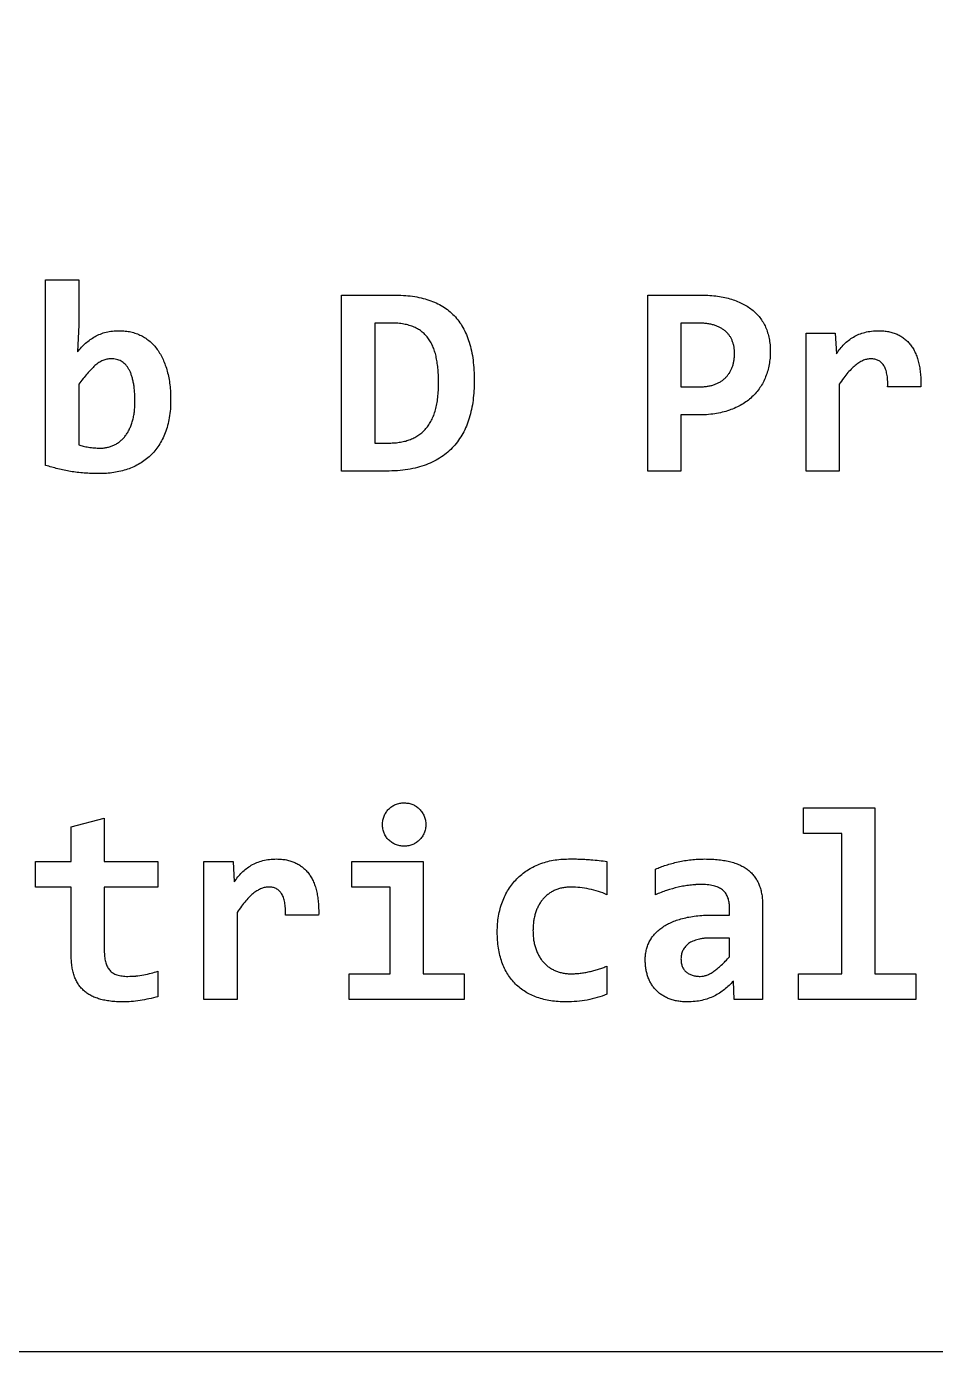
# Model space of a CAD drawing. Extents: x 0 to 260, y 0 to 99.
# Drawn here: x 113.81 to 130.2, y 0.12 to 24.01 of the extents above; entities that cross this region are included whole.
import ezdxf

# ---------------------------------------------------------------- set-up
doc = ezdxf.new("R2010")
doc.units = 0
doc.layers.get('0').update_dxf_attribs({"linetype": 'CONTINUOUS'})

msp = doc.modelspace()

# ---------------------------------------------------------------- linework, layer by layer
at = {"color": 7}
for points in [[(0.120758, 99.386226), (0.120758, 0.120751), (260.120757, 0.120751), (260.120757, 99.386226)], [(115.589526, 18.520643)], [(121.237086, 17.709113)], [(129.108439, 6.930914), (129.844671, 6.930914), (129.844671, 6.470751), (127.728004, 6.470751), (127.728004, 6.930914), (128.51025, 6.930914), (128.51025, 9.461706), (127.820033, 9.461706), (127.820033, 9.921843), (129.108439, 9.921843)], [(121.002699, 9.543013)], [(120.365685, 6.930914), (120.365685, 8.495395), (119.675468, 8.495395), (119.675468, 8.955532), (120.963874, 8.955532), (120.963874, 6.930914), (121.700106, 6.930914), (121.700106, 6.470751), (119.629453, 6.470751), (119.629453, 6.930914)], [(125.617091, 7.127235)]]:
    msp.add_lwpolyline(points, close=True, dxfattribs=at)
for points in [[(114.15373, 16.098673), (114.15373, 19.446976), (114.751918, 19.446976), (114.751918, 18.632376), (114.727474, 18.145622)], [(119.49141, 15.995751), (119.49141, 19.170751), (120.429674, 19.170751)], [(125.611338, 17.008073), (125.611338, 15.995751), (125.013149, 15.995751), (125.013149, 19.170751), (125.945662, 19.170751)], [(120.390851, 18.664629), (120.089598, 18.664629), (120.089598, 16.501951), (120.349868, 16.501951)], [(125.921927, 18.665026), (125.611338, 18.664603)], [(125.611338, 18.664603), (125.611338, 17.514247), (125.941348, 17.514247)], [(128.464236, 17.560391), (128.464236, 15.99583), (127.866048, 15.99583), (127.866048, 18.480611), (128.394495, 18.480611), (128.416065, 18.112497)], [(114.751917, 17.563248), (114.751917, 16.471154)], [(129.9367, 17.514274), (129.338511, 17.514247)], [(125.916901, 17.008179), (125.611338, 17.008073)], [(115.207748, 16.413739), (115.207748, 16.413581)], [(120.295945, 15.995671), (119.49141, 15.995751)], [(114.613874, 7.285403), (114.613874, 8.495422), (113.969671, 8.495422), (113.969671, 8.955558), (114.613874, 8.955558), (114.613874, 9.581086), (115.212062, 9.737826), (115.212062, 8.955558), (116.178367, 8.955558), (116.178367, 8.495422), (115.212062, 8.495422), (115.212062, 7.318449)], [(117.604816, 8.035391), (117.604816, 6.47083), (117.006627, 6.47083), (117.006627, 8.955611), (117.535075, 8.955611), (117.556644, 8.587497)], [(124.276916, 8.955558), (124.276917, 8.357362)], [(125.151192, 8.357336), (125.151192, 8.817499)], [(125.880952, 8.539131), (125.880954, 8.538496)], [(126.166386, 7.9893), (126.485611, 7.989274), (126.485611, 8.135218)], [(127.083803, 8.16247), (127.083802, 6.470671), (126.570453, 6.470671), (126.556073, 6.797802)], [(119.07728, 7.989274), (118.479091, 7.989247)], [(126.485613, 7.238677), (126.485613, 7.575148), (126.139066, 7.575148)], [(116.178367, 6.976925), (116.178367, 6.516762)], [(124.276917, 7.069026), (124.276917, 6.562905)], [(115.78293, 6.891544), (115.78293, 6.89202)]]:
    msp.add_lwpolyline(points, dxfattribs=at)
for points in [[(120.429674, 19.170751), (120.488441, 19.170751), (120.547209, 19.168105), (120.605823, 19.16493)], [(120.605823, 19.16493), (120.660881, 19.16149), (120.715804, 19.155405), (120.770469, 19.147732)], [(120.770469, 19.147732), (120.822112, 19.140323), (120.873524, 19.131328), (120.92433, 19.119686)], [(120.92433, 19.119686), (120.972165, 19.108573), (121.019463, 19.09508), (121.065968, 19.079416)], [(125.945662, 19.170751), (125.995772, 19.170751), (126.045882, 19.168105), (126.095927, 19.166517)], [(126.095927, 19.166517), (126.143017, 19.163871), (126.19005, 19.160167), (126.236847, 19.154346)], [(126.236847, 19.154346), (126.281193, 19.14879), (126.325327, 19.141646), (126.369139, 19.132651)], [(126.369139, 19.132651), (126.410463, 19.124448), (126.451501, 19.114659), (126.492084, 19.103176)], [(121.065968, 19.079416), (121.110412, 19.064335), (121.154132, 19.047164), (121.196822, 19.027664)], [(121.196822, 19.027664), (121.237802, 19.008878), (121.277832, 18.988029), (121.316172, 18.964376)], [(121.316172, 18.964376), (121.353771, 18.941092), (121.389744, 18.915348), (121.424019, 18.887461)], [(121.424019, 18.887461), (121.457854, 18.859918), (121.490034, 18.830391), (121.520361, 18.799011)], [(126.492084, 19.103176), (126.530691, 19.092328), (126.568886, 19.079893), (126.606401, 19.06579)], [(126.606401, 19.06579), (126.64206, 19.052297), (126.677105, 19.037215), (126.711371, 19.020494)], [(126.711371, 19.020494), (126.743877, 19.004619), (126.775681, 18.987288), (126.806276, 18.968)], [(126.806276, 18.968), (126.835938, 18.949215), (126.864463, 18.928816), (126.891835, 18.906882)], [(126.891835, 18.906882), (126.918476, 18.88545), (126.944024, 18.862828), (126.968046, 18.838593)], [(120.508047, 18.660396), (120.46907, 18.663306), (120.429962, 18.6641), (120.390851, 18.664629)], [(120.614455, 18.646637), (120.57925, 18.652987), (120.543703, 18.65775), (120.508047, 18.660396)], [(120.711517, 18.623619), (120.679627, 18.633144), (120.647189, 18.640552), (120.614455, 18.646637)], [(121.520361, 18.799011), (121.550997, 18.76734), (121.579741, 18.733791), (121.60592, 18.698363)], [(121.60592, 18.698363), (121.632834, 18.661957), (121.657035, 18.623539), (121.679255, 18.584037)], [(126.003883, 18.66238), (125.976601, 18.665026), (125.94926, 18.665026), (125.921927, 18.665026)], [(126.079375, 18.655236), (126.054298, 18.658676), (126.029116, 18.661057), (126.003883, 18.66238)], [(126.149835, 18.643066), (126.126575, 18.648357), (126.103023, 18.652061), (126.079375, 18.655236)], [(126.213824, 18.625868), (126.192694, 18.632482), (126.171391, 18.638303), (126.149835, 18.643066)], [(126.968046, 18.838593), (126.991607, 18.81478), (127.013699, 18.789565), (127.034192, 18.763107)], [(127.034192, 18.763107), (127.054792, 18.73649), (127.073778, 18.708603), (127.090991, 18.679684)], [(127.090991, 18.679684), (127.108379, 18.650474), (127.123962, 18.620206), (127.137724, 18.589117)], [(114.956827, 18.366364), (114.984962, 18.386737), (115.014205, 18.405549), (115.044542, 18.422429)], [(115.044542, 18.422429), (115.075374, 18.439627), (115.107337, 18.454762), (115.140166, 18.467726)], [(115.140166, 18.467726), (115.174101, 18.48122), (115.208962, 18.492068), (115.244418, 18.500799)], [(115.244418, 18.500799), (115.281777, 18.509795), (115.319797, 18.516409), (115.358016, 18.520114)], [(115.358016, 18.520114), (115.398845, 18.524347), (115.439903, 18.525405), (115.480961, 18.526464)], [(115.480961, 18.526464), (115.517197, 18.526569), (115.553433, 18.523818), (115.589526, 18.520643)], [(115.589525, 18.520722), (115.623824, 18.517547), (115.657993, 18.51252), (115.691619, 18.504847)], [(115.691619, 18.504847), (115.724053, 18.497703), (115.755981, 18.488178), (115.787243, 18.476801)], [(115.787243, 18.476801), (115.81766, 18.465689), (115.847445, 18.452989), (115.876396, 18.438701)], [(115.876396, 18.438701), (115.905156, 18.424414), (115.933093, 18.40838), (115.959798, 18.390547)], [(120.798513, 18.591974), (120.770233, 18.60441), (120.741111, 18.614729), (120.711517, 18.623619)], [(120.876163, 18.551731), (120.851205, 18.566813), (120.825235, 18.58028), (120.798513, 18.591974)], [(120.945904, 18.502836), (120.923806, 18.520563), (120.900465, 18.536994), (120.876163, 18.551731)], [(121.007017, 18.44603), (120.988004, 18.466403), (120.96755, 18.485347), (120.945904, 18.502836)], [(121.060221, 18.380599), (121.043978, 18.403618), (121.026233, 18.425499), (121.007017, 18.44603)], [(121.679255, 18.584037), (121.702348, 18.543), (121.723301, 18.500773), (121.741806, 18.457513)], [(121.741806, 18.457513), (121.76128, 18.411978), (121.778041, 18.365306), (121.792854, 18.318025)], [(126.27278, 18.604966), (126.253545, 18.612903), (126.233761, 18.619782), (126.213824, 18.625868)], [(126.325984, 18.579036), (126.308688, 18.588561), (126.29098, 18.597293), (126.27278, 18.604966)], [(126.374156, 18.549562), (126.358622, 18.560145), (126.342492, 18.569935), (126.325984, 18.579036)], [(126.417294, 18.515775), (126.403737, 18.527945), (126.389227, 18.539322), (126.374156, 18.549562)], [(126.454681, 18.477675), (126.442804, 18.490904), (126.430501, 18.503868), (126.417294, 18.515775)], [(126.487754, 18.436691), (126.477697, 18.450978), (126.466397, 18.464551), (126.454681, 18.477675)], [(126.515075, 18.39068), (126.506913, 18.406554), (126.497975, 18.422086), (126.487754, 18.436691)], [(127.137724, 18.589117), (127.151824, 18.557261), (127.164013, 18.524559), (127.174392, 18.491327)], [(127.174392, 18.491327), (127.185155, 18.456852), (127.193971, 18.421794), (127.200994, 18.386367)], [(128.633195, 18.353373), (128.661578, 18.375069), (128.691417, 18.394992), (128.722349, 18.413037)], [(128.722349, 18.413037), (128.754054, 18.431558), (128.786906, 18.448094), (128.820848, 18.461932)], [(128.820848, 18.461932), (128.856079, 18.476219), (128.892484, 18.487596), (128.929414, 18.497148)], [(128.929414, 18.497148), (128.968698, 18.507202), (129.008576, 18.514875), (129.048764, 18.519373)], [(129.048764, 18.519373), (129.091904, 18.524135), (129.135402, 18.525458), (129.178899, 18.526517)], [(129.178899, 18.526517), (129.209122, 18.52657), (129.239345, 18.523871), (129.26949, 18.522283)], [(129.26949, 18.522283), (129.297947, 18.519637), (129.326334, 18.516462), (129.354329, 18.510906)], [(129.354329, 18.510906), (129.3813, 18.505615), (129.407906, 18.498471), (129.434135, 18.490004)], [(129.434135, 18.490004), (129.459529, 18.481802), (129.484571, 18.472806), (129.508909, 18.461958)], [(129.508909, 18.461958), (129.532627, 18.451375), (129.555677, 18.439469), (129.577931, 18.426001)], [(129.577931, 18.426001), (129.600114, 18.412772), (129.621506, 18.398061), (129.641919, 18.382133)], [(114.727474, 18.145622), (114.750379, 18.173483), (114.773282, 18.201344), (114.797933, 18.22759)], [(114.797933, 18.22759), (114.822175, 18.253519), (114.848103, 18.277676), (114.874864, 18.300933)], [(114.874864, 18.300933), (114.901269, 18.323952), (114.928486, 18.345886), (114.956827, 18.366364)], [(115.959798, 18.390547), (115.986392, 18.37282), (116.011764, 18.353188), (116.036009, 18.332286)], [(116.036009, 18.332286), (116.0603, 18.311384), (116.083459, 18.289132), (116.105031, 18.265426)], [(116.105031, 18.265426), (116.127187, 18.241084), (116.14767, 18.215261), (116.166863, 18.188511)], [(116.166863, 18.188511), (116.18668, 18.160889), (116.205122, 18.132314), (116.222224, 18.102945)], [(121.105516, 18.307256), (121.091858, 18.332656), (121.076824, 18.35713), (121.060221, 18.380599)], [(121.143622, 18.226744), (121.132271, 18.254207), (121.11963, 18.281116), (121.105516, 18.307256)], [(121.175257, 18.137579), (121.166272, 18.167821), (121.155675, 18.197587), (121.143622, 18.226744)], [(121.792854, 18.318025), (121.808575, 18.267833), (121.8221, 18.216981), (121.833116, 18.165598)], [(121.833116, 18.165598), (121.844935, 18.110486), (121.853867, 18.054738), (121.861156, 17.998805)], [(126.537364, 18.341785), (126.53068, 18.358453), (126.523269, 18.374725), (126.515075, 18.39068)], [(126.555339, 18.289291), (126.550386, 18.307018), (126.544264, 18.324613), (126.537364, 18.341785)], [(126.567563, 18.23394), (126.564243, 18.252461), (126.560404, 18.271088), (126.555339, 18.289291)], [(126.575472, 18.175706), (126.573884, 18.195285), (126.571003, 18.214626), (126.567563, 18.23394)], [(126.577641, 18.114693), (126.577389, 18.135066), (126.577138, 18.155386), (126.575472, 18.175706)], [(127.200994, 18.386367), (127.208297, 18.34951), (127.213663, 18.312283), (127.216811, 18.274924)], [(127.216811, 18.274924), (127.220134, 18.235475), (127.220989, 18.195893), (127.221844, 18.156285)], [(128.416065, 18.112497), (128.437002, 18.14295), (128.45794, 18.173377), (128.480772, 18.202376)], [(128.480772, 18.202376), (128.503029, 18.230633), (128.527086, 18.257541), (128.55267, 18.282888)], [(128.55267, 18.282888), (128.578029, 18.308024), (128.604888, 18.331651), (128.633195, 18.353373)], [(129.641919, 18.382133), (129.662155, 18.366258), (129.681429, 18.349352), (129.699438, 18.331095)], [(129.699438, 18.331095), (129.717937, 18.31231), (129.735101, 18.292281), (129.751204, 18.271432)], [(129.751204, 18.271432), (129.767749, 18.250001), (129.783172, 18.227696), (129.797218, 18.204572)], [(129.797218, 18.204572), (129.811856, 18.180495), (129.824996, 18.155438), (129.836762, 18.129774)], [(115.114281, 17.951471), (115.089474, 17.935332), (115.066123, 17.917022), (115.043821, 17.897549)], [(115.185459, 17.989598), (115.160633, 17.979014), (115.136855, 17.96605), (115.114281, 17.951471)], [(115.258795, 18.012616), (115.233673, 18.007854), (115.209092, 17.999652), (115.185459, 17.989598)], [(115.333561, 18.020554), (115.308471, 18.017908), (115.283373, 18.017379), (115.258795, 18.012616)], [(115.383163, 18.017643), (115.366677, 18.020289), (115.350116, 18.020289), (115.333561, 18.020554)], [(115.430616, 18.009706), (115.415011, 18.01341), (115.399123, 18.016056), (115.383163, 18.017643)], [(115.474474, 17.995948), (115.460157, 18.001504), (115.445516, 18.006002), (115.430616, 18.009706)], [(115.515455, 17.977162), (115.502239, 17.984306), (115.488512, 17.990391), (115.474474, 17.995948)], [(115.553561, 17.952821), (115.541501, 17.961816), (115.528738, 17.970018), (115.515455, 17.977162)], [(115.588791, 17.921891), (115.577773, 17.933003), (115.566044, 17.943322), (115.553561, 17.952821)], [(115.621145, 17.884505), (115.611244, 17.897734), (115.600412, 17.91017), (115.588791, 17.921891)], [(116.222224, 18.102945), (116.240033, 18.072359), (116.256388, 18.040927), (116.271114, 18.008753)], [(116.271114, 18.008753), (116.286381, 17.975416), (116.299898, 17.941258), (116.312096, 17.906677)], [(121.198982, 18.041244), (121.192336, 18.073656), (121.184681, 18.105882), (121.175257, 18.137579)], [(121.216955, 17.937713), (121.211928, 17.972373), (121.20602, 18.006928), (121.198982, 18.041244)], [(121.229896, 17.826985), (121.226628, 17.864), (121.222287, 17.900936), (121.216955, 17.937713)], [(121.861156, 17.998805), (121.86897, 17.938851), (121.874899, 17.878658), (121.878413, 17.818333)], [(126.535223, 17.867466), (126.542295, 17.886251), (126.548693, 17.905037), (126.553916, 17.924272)], [(126.553916, 17.924272), (126.559311, 17.944116), (126.563452, 17.96433), (126.566857, 17.98465)], [(126.566857, 17.98465), (126.570373, 18.005552), (126.573104, 18.026745), (126.574765, 18.047938)], [(126.574765, 18.047938), (126.576511, 18.070163), (126.577067, 18.092468), (126.577641, 18.114693)], [(127.216811, 18.034048), (127.21361, 17.994783), (127.20812, 17.955652), (127.200994, 17.916864)], [(127.221844, 18.156285), (127.22097, 18.115486), (127.220124, 18.074688), (127.216811, 18.034048)], [(128.837385, 17.960202), (128.813396, 17.94618), (128.790273, 17.930569), (128.768363, 17.913477)], [(128.904969, 17.994016), (128.881589, 17.984491), (128.859131, 17.97285), (128.837385, 17.960202)], [(128.971833, 18.014125), (128.948967, 18.009891), (128.926575, 18.002747), (128.904969, 17.994016)], [(129.03726, 18.020475), (129.015311, 18.020422), (128.993362, 18.017829), (128.971833, 18.014125)], [(129.107719, 18.013331), (129.084623, 18.018093), (129.060941, 18.019416), (129.03726, 18.020475)], [(129.169551, 17.991635), (129.149929, 18.001425), (129.129074, 18.008833), (129.107719, 18.013331)], [(129.223474, 17.954964), (129.207408, 17.969516), (129.189091, 17.981845), (129.169551, 17.991635)], [(129.267332, 17.901756), (129.254935, 17.921335), (129.240463, 17.939459), (129.223474, 17.954964)], [(129.836762, 18.129774), (129.849242, 18.102601), (129.860174, 18.074688), (129.869835, 18.046377)], [(129.869835, 18.046377), (129.880076, 18.016373), (129.888886, 17.985867), (129.896437, 17.95507)], [(129.896437, 17.95507), (129.904475, 17.922288), (129.911084, 17.889162), (129.916568, 17.855851)], [(114.902183, 17.752319), (114.876777, 17.723215), (114.852086, 17.693476), (114.828128, 17.663181)], [(114.97408, 17.830689), (114.949408, 17.805289), (114.925495, 17.779042), (114.902183, 17.752319)], [(115.043821, 17.897549), (115.019535, 17.876382), (114.996494, 17.853813), (114.97408, 17.830689)], [(115.649904, 17.840664), (115.641101, 17.855745), (115.631647, 17.870535), (115.621145, 17.884505)], [(115.675788, 17.791054), (115.667951, 17.807988), (115.659296, 17.824524), (115.649904, 17.840664)], [(115.698796, 17.734248), (115.691978, 17.753563), (115.684374, 17.772507), (115.675788, 17.791054)], [(115.718208, 17.671701), (115.71247, 17.692867), (115.706083, 17.713664), (115.698796, 17.734248)], [(116.312096, 17.906677), (116.325032, 17.869979), (116.336483, 17.832779), (116.346607, 17.795235)], [(116.346607, 17.795235), (116.357172, 17.756023), (116.366292, 17.716442), (116.373928, 17.676596)], [(121.237085, 17.709086), (121.23563, 17.74843), (121.233359, 17.787773), (121.229896, 17.826985)], [(121.239962, 17.584653), (121.239301, 17.626192), (121.238639, 17.667653), (121.237086, 17.709113)], [(121.878413, 17.818333), (121.882191, 17.753483), (121.883178, 17.688502), (121.884165, 17.62352)], [(126.412277, 17.677654), (126.4257, 17.690883), (126.438468, 17.704774), (126.450383, 17.719352)], [(126.450383, 17.719352), (126.462212, 17.733904), (126.473203, 17.748986), (126.483456, 17.764649)], [(126.483456, 17.764649), (126.493939, 17.780788), (126.503649, 17.797166), (126.512215, 17.814258)], [(126.512215, 17.814258), (126.520875, 17.831456), (126.528365, 17.849368), (126.535223, 17.867466)], [(127.138442, 17.696863), (127.124607, 17.66207), (127.109067, 17.627939), (127.091709, 17.59476)], [(127.17511, 17.804707), (127.16476, 17.768168), (127.152478, 17.732158), (127.138442, 17.696863)], [(127.200994, 17.916864), (127.194057, 17.879108), (127.185569, 17.841616), (127.17511, 17.804707)], [(128.62313, 17.771846), (128.595919, 17.740598), (128.570214, 17.708028), (128.54548, 17.67477)], [(128.697903, 17.85093), (128.671937, 17.82553), (128.646956, 17.799203), (128.62313, 17.771846)], [(128.768363, 17.913477), (128.743598, 17.894162), (128.720381, 17.872916), (128.697903, 17.85093)], [(129.301843, 17.831297), (129.292859, 17.855904), (129.281439, 17.87961), (129.267332, 17.901756)], [(129.32485, 17.744302), (129.319246, 17.773803), (129.312147, 17.803119), (129.301843, 17.831297)], [(129.332759, 17.694693), (129.330642, 17.711362), (129.327979, 17.727845), (129.32485, 17.744302)], [(129.337792, 17.639342), (129.336776, 17.657863), (129.335101, 17.676331), (129.332759, 17.694693)], [(129.916568, 17.855851), (129.92238, 17.820555), (129.926928, 17.785075), (129.930229, 17.749435)], [(129.930229, 17.749435), (129.93373, 17.711679), (129.935828, 17.673765), (129.9367, 17.63585)], [(114.828128, 17.663181), (114.802149, 17.630293), (114.777032, 17.596771), (114.751917, 17.563248)], [(115.734745, 17.601957), (115.729998, 17.625504), (115.72449, 17.648629), (115.718208, 17.671701)], [(115.747686, 17.52573), (115.744093, 17.55113), (115.739862, 17.576689), (115.734745, 17.601957)], [(115.757033, 17.442333), (115.754732, 17.470221), (115.751588, 17.498028), (115.747686, 17.52573)], [(115.762066, 17.350311), (115.76106, 17.381029), (115.759552, 17.411721), (115.757033, 17.442333)], [(116.373928, 17.676596), (116.381913, 17.634897), (116.388276, 17.592908), (116.39334, 17.55076)], [(116.39334, 17.55076), (116.398677, 17.506336), (116.402569, 17.461727), (116.404845, 17.417039)], [(121.225582, 17.322848), (121.230432, 17.364943), (121.23416, 17.407117), (121.236367, 17.449398)], [(121.236367, 17.449398), (121.238721, 17.494403), (121.239338, 17.539488), (121.239962, 17.584653)], [(121.878413, 17.443048), (121.87487, 17.385607), (121.868872, 17.328298), (121.861156, 17.271227)], [(121.884165, 17.62352), (121.883133, 17.563327), (121.882127, 17.503108), (121.878413, 17.443048)], [(125.941348, 17.514247), (125.966295, 17.514247), (125.991241, 17.514247), (126.016121, 17.517158)], [(126.016121, 17.517158), (126.039696, 17.519803), (126.063212, 17.521391), (126.086581, 17.525095)], [(126.086581, 17.525095), (126.108795, 17.528535), (126.130878, 17.532768), (126.152727, 17.53806)], [(126.152727, 17.53806), (126.173377, 17.543087), (126.193818, 17.548908), (126.21384, 17.556051)], [(126.21384, 17.556051), (126.233186, 17.562931), (126.252141, 17.570868), (126.270639, 17.579864)], [(126.270639, 17.579864), (126.288329, 17.588331), (126.305604, 17.597856), (126.322405, 17.60791)], [(126.322405, 17.60791), (126.338796, 17.617699), (126.354735, 17.628547), (126.369858, 17.640268)], [(126.369858, 17.640268), (126.384746, 17.65191), (126.39884, 17.664345), (126.412277, 17.677654)], [(127.035629, 17.500568), (127.015047, 17.470088), (126.992666, 17.440825), (126.968764, 17.412859)], [(127.091709, 17.59476), (127.074762, 17.562375), (127.056084, 17.530863), (127.035629, 17.500568)], [(128.54548, 17.67477), (128.517574, 17.637252), (128.490905, 17.598861), (128.464236, 17.560391)], [(129.339231, 17.579652), (129.339217, 17.599496), (129.338884, 17.619472), (129.337792, 17.639342)], [(129.338511, 17.514247), (129.338879, 17.535943), (129.339247, 17.557851), (129.339231, 17.579652)], [(129.9367, 17.63585), (129.937631, 17.595368), (129.937166, 17.554861), (129.9367, 17.514274)], [(115.761359, 17.156213), (115.763053, 17.187804), (115.763635, 17.219475), (115.764235, 17.251093)], [(115.764235, 17.251093), (115.763706, 17.284166), (115.763177, 17.317238), (115.762066, 17.350311)], [(116.40844, 17.276916), (116.407541, 17.222015), (116.406668, 17.167087), (116.402688, 17.112319)], [(116.404845, 17.417039), (116.407226, 17.370367), (116.407829, 17.323588), (116.40844, 17.276916)], [(121.183162, 17.098534), (121.19298, 17.134147), (121.201463, 17.170104), (121.208326, 17.206378)], [(121.208326, 17.206378), (121.215623, 17.244954), (121.221084, 17.283848), (121.225582, 17.322848)], [(121.861156, 17.271227), (121.853727, 17.216247), (121.844707, 17.161505), (121.833116, 17.107292)], [(126.804837, 17.259718), (126.773696, 17.236699), (126.74119, 17.2154), (126.707775, 17.195742)], [(126.891834, 17.332346), (126.864249, 17.306417), (126.835192, 17.282234), (126.804837, 17.259718)], [(126.968764, 17.412859), (126.944629, 17.384628), (126.918943, 17.35772), (126.891834, 17.332346)], [(115.720378, 16.900255), (115.727935, 16.926819), (115.734393, 16.953701), (115.739791, 16.980794)], [(115.739791, 16.980794), (115.745437, 17.009105), (115.749927, 17.03768), (115.753451, 17.066334)], [(115.753451, 17.066334), (115.757121, 17.096206), (115.759743, 17.126183), (115.761359, 17.156213)], [(116.402688, 17.112319), (116.398947, 17.060831), (116.392467, 17.009475), (116.383995, 16.958463)], [(121.111983, 16.91232), (121.126628, 16.941133), (121.139967, 16.970608), (121.151526, 17.000744)], [(121.151526, 17.000744), (121.16379, 17.032732), (121.17405, 17.065487), (121.183162, 17.098534)], [(121.833116, 17.107292), (121.821985, 17.055222), (121.808483, 17.003654), (121.792854, 16.952722)], [(126.073638, 17.013206), (126.021509, 17.009766), (125.969205, 17.008972), (125.916901, 17.008179)], [(126.220309, 17.02961), (126.171614, 17.022202), (126.122703, 17.016381), (126.073638, 17.013206)], [(126.356915, 17.055539), (126.311859, 17.044691), (126.26618, 17.036489), (126.220309, 17.02961)], [(126.483455, 17.092925), (126.44187, 17.078373), (126.399674, 17.065805), (126.356915, 17.055539)], [(126.600648, 17.13965), (126.562422, 17.122188), (126.523218, 17.106709), (126.483455, 17.092925)], [(126.707775, 17.195742), (126.673021, 17.175369), (126.637284, 17.156478), (126.600648, 17.13965)], [(115.633382, 16.693192), (115.645717, 16.713565), (115.656975, 16.734838), (115.667174, 16.756454)], [(115.667174, 16.756454), (115.677805, 16.778944), (115.687288, 16.802095), (115.695933, 16.825484)], [(115.695933, 16.825484), (115.70503, 16.85009), (115.7132, 16.87504), (115.720378, 16.900255)], [(116.353798, 16.816832), (116.341847, 16.772726), (116.327236, 16.729308), (116.31066, 16.686683)], [(116.383995, 16.958463), (116.376079, 16.910812), (116.366422, 16.863425), (116.353798, 16.816832)], [(120.953089, 16.701659), (120.974216, 16.720709), (120.994103, 16.741241), (121.012764, 16.762778)], [(121.012764, 16.762778), (121.031928, 16.785003), (121.049798, 16.808154), (121.065968, 16.832522)], [(121.065968, 16.832522), (121.082949, 16.858186), (121.098057, 16.884909), (121.111983, 16.91232)], [(121.741087, 16.807492), (121.722228, 16.761772), (121.70101, 16.717031), (121.677098, 16.673745)], [(121.792854, 16.952722), (121.777767, 16.903562), (121.760702, 16.855011), (121.741087, 16.807492)], [(115.39612, 16.468878), (115.415406, 16.478668), (115.434184, 16.489251), (115.4522, 16.501237)], [(115.4522, 16.501237), (115.470205, 16.513143), (115.487449, 16.526108), (115.503967, 16.540051)], [(115.503967, 16.540051), (115.520585, 16.554074), (115.53647, 16.568891), (115.551419, 16.584634)], [(115.551419, 16.584634), (115.566765, 16.600773), (115.581126, 16.617892), (115.594558, 16.635672)], [(115.594558, 16.635672), (115.608504, 16.654193), (115.621448, 16.673375), (115.633382, 16.693192)], [(116.257455, 16.567356), (116.238398, 16.530024), (116.217275, 16.493749), (116.194185, 16.458771)], [(116.31066, 16.686683), (116.294859, 16.64607), (116.277274, 16.606144), (116.257455, 16.567356)], [(120.349868, 16.501951), (120.385137, 16.501951), (120.420406, 16.504597), (120.455557, 16.506185)], [(120.455557, 16.506185), (120.488778, 16.508831), (120.521894, 16.512799), (120.554776, 16.518356)], [(120.554776, 16.518356), (120.585993, 16.523647), (120.617, 16.530262), (120.647524, 16.538464)], [(120.647524, 16.538464), (120.676773, 16.546401), (120.70558, 16.556191), (120.733801, 16.567224)], [(120.733801, 16.567224), (120.761055, 16.578072), (120.787764, 16.589978), (120.813608, 16.603869)], [(120.813608, 16.603869), (120.83868, 16.617363), (120.862937, 16.632153), (120.886224, 16.648451)], [(120.886224, 16.648451), (120.909576, 16.664855), (120.931954, 16.682556), (120.953089, 16.701659)], [(121.599449, 16.55082), (121.571626, 16.511767), (121.541747, 16.47417), (121.509577, 16.438637)], [(121.677098, 16.673745), (121.653646, 16.631306), (121.627599, 16.590322), (121.599449, 16.55082)], [(114.751917, 16.471154), (114.778131, 16.462423), (114.804345, 16.453691), (114.831004, 16.446812)], [(114.831004, 16.446812), (114.862428, 16.43861), (114.894472, 16.432525), (114.926628, 16.427498)], [(114.926628, 16.427498), (114.961483, 16.421941), (114.996469, 16.417179), (115.031599, 16.414533)], [(115.031599, 16.414533), (115.066971, 16.411887), (115.102489, 16.411093), (115.138007, 16.410035)], [(115.138007, 16.410035), (115.161314, 16.409903), (115.18462, 16.409903), (115.207748, 16.413739)], [(115.207748, 16.413581), (115.229984, 16.416226), (115.252054, 16.419931), (115.273894, 16.424958)], [(115.273894, 16.424958), (115.295066, 16.42972), (115.31602, 16.435541), (115.336445, 16.442949)], [(115.336445, 16.442949), (115.35686, 16.450358), (115.376745, 16.459089), (115.39612, 16.468878)], [(116.039606, 16.273272), (116.010933, 16.245914), (115.980694, 16.22017), (115.949015, 16.196358)], [(116.121569, 16.361008), (116.095933, 16.330237), (116.068568, 16.300947), (116.039606, 16.273272)], [(116.194185, 16.458771), (116.171804, 16.424878), (116.147577, 16.392202), (116.121569, 16.361008)], [(121.290289, 16.250994), (121.248395, 16.22316), (121.204897, 16.19776), (121.160154, 16.174794)], [(121.406763, 16.338703), (121.3698, 16.307112), (121.330794, 16.277902), (121.290289, 16.250994)], [(121.509577, 16.438637), (121.477484, 16.403209), (121.443111, 16.369792), (121.406763, 16.338703)], [(114.373737, 16.037528), (114.299882, 16.056049), (114.226806, 16.077295), (114.15373, 16.098673)], [(114.603809, 15.990088), (114.526525, 16.002788), (114.449719, 16.018584), (114.373737, 16.037528)], [(115.628351, 16.028823), (115.588637, 16.015594), (115.548308, 16.003953), (115.507563, 15.994322)], [(115.743387, 16.07412), (115.705927, 16.056922), (115.667437, 16.041973), (115.628351, 16.028823)], [(115.849796, 16.130212), (115.815302, 16.109574), (115.779832, 16.090868), (115.743387, 16.07412)], [(115.949015, 16.196358), (115.917229, 16.172545), (115.883992, 16.150532), (115.849796, 16.130212)], [(120.686349, 16.024511), (120.624148, 16.014457), (120.561503, 16.007313), (120.498696, 16.002815)], [(120.858903, 16.060468), (120.802047, 16.045651), (120.744391, 16.033851), (120.686349, 16.024511)], [(121.016359, 16.110791), (120.964843, 16.091212), (120.912225, 16.074438), (120.858903, 16.060468)], [(121.160154, 16.174794), (121.113459, 16.150717), (121.065409, 16.129497), (121.016359, 16.110791)], [(114.723878, 15.972891), (114.683751, 15.977918), (114.643717, 15.983474), (114.603809, 15.990088)], [(114.84898, 15.959926), (114.807188, 15.963366), (114.765483, 15.967599), (114.723878, 15.972891)], [(114.979115, 15.952782), (114.935693, 15.955428), (114.892289, 15.956486), (114.84898, 15.959926)], [(115.113564, 15.949872), (115.068741, 15.949819), (115.023918, 15.952518), (114.979115, 15.952782)], [(115.25017, 15.954899), (115.204726, 15.951724), (115.159145, 15.95093), (115.113564, 15.949872)], [(115.381742, 15.96998), (115.338095, 15.963101), (115.294196, 15.958074), (115.25017, 15.954899)], [(115.507563, 15.994322), (115.46599, 15.984532), (115.423984, 15.97633), (115.381742, 15.96998)], [(120.498696, 16.002815), (120.431237, 15.998052), (120.363591, 15.996994), (120.295945, 15.995671)], [(120.25712, 9.773756), (120.266857, 9.797039), (120.27857, 9.819502), (120.29235, 9.840616)], [(120.29235, 9.840616), (120.305965, 9.861518), (120.321601, 9.881097), (120.339083, 9.898851)], [(120.339083, 9.898851), (120.356778, 9.916843), (120.376365, 9.933009), (120.39732, 9.947032)], [(120.39732, 9.947032), (120.418371, 9.961055), (120.4408, 9.973225), (120.464185, 9.982988)], [(120.464185, 9.982988), (120.488495, 9.993307), (120.513837, 10.001245), (120.539677, 10.006007)], [(120.539677, 10.006007), (120.56617, 10.01077), (120.593187, 10.012357), (120.620203, 10.013945)], [(120.620203, 10.013945), (120.647253, 10.011299), (120.674302, 10.011034), (120.700729, 10.006007)], [(120.700729, 10.006007), (120.725833, 10.001245), (120.750374, 9.993043), (120.774065, 9.982988)], [(120.774065, 9.982988), (120.797464, 9.972934), (120.820035, 9.961293), (120.840929, 9.947032)], [(120.840929, 9.947032), (120.861427, 9.933009), (120.880314, 9.916657), (120.897729, 9.898851)], [(120.897729, 9.898851), (120.915294, 9.880859), (120.931363, 9.861518), (120.945181, 9.840616)], [(120.945181, 9.840616), (120.959082, 9.819714), (120.970708, 9.797119), (120.980411, 9.773756)], [(120.227643, 9.62133), (120.22886, 9.647894), (120.230103, 9.674431), (120.234831, 9.700413)], [(120.234831, 9.542933), (120.230135, 9.568598), (120.228889, 9.595003), (120.227643, 9.62133)], [(120.234831, 9.700413), (120.239403, 9.725549), (120.247246, 9.750102), (120.25712, 9.773756)], [(120.980411, 9.773756), (120.990253, 9.749943), (120.998117, 9.725522), (121.002699, 9.700413)], [(121.002699, 9.700413), (121.007446, 9.674484), (121.008668, 9.647894), (121.009888, 9.621356)], [(121.009888, 9.621356), (121.008645, 9.595162), (121.007401, 9.568783), (121.002699, 9.543013)], [(120.25712, 9.469617), (120.247256, 9.493165), (120.239406, 9.517851), (120.234831, 9.542933)], [(120.29235, 9.402731), (120.278533, 9.423897), (120.266847, 9.446281), (120.25712, 9.469617)], [(120.339083, 9.345237), (120.321491, 9.362699), (120.305897, 9.38204), (120.29235, 9.402731)], [(120.39732, 9.298485), (120.376566, 9.312243), (120.356809, 9.327721), (120.339083, 9.345237)], [(120.897729, 9.345237), (120.880285, 9.328039), (120.861226, 9.312296), (120.840929, 9.298485)], [(120.945181, 9.402731), (120.931433, 9.382093), (120.915411, 9.362752), (120.897729, 9.345237)], [(120.980411, 9.469617), (120.970717, 9.446334), (120.959117, 9.423739), (120.945181, 9.402731)], [(121.002699, 9.542933), (120.998114, 9.517798), (120.990243, 9.493298), (120.980411, 9.469617)], [(120.464185, 9.261814), (120.440753, 9.271868), (120.418516, 9.284303), (120.39732, 9.298485)], [(120.539677, 9.239589), (120.51383, 9.244087), (120.488371, 9.251495), (120.464185, 9.261814)], [(120.620203, 9.231651), (120.593225, 9.234297), (120.566246, 9.234826), (120.539677, 9.239589)], [(120.700729, 9.239589), (120.674223, 9.234826), (120.647213, 9.233239), (120.620203, 9.231651)], [(120.774065, 9.261814), (120.750496, 9.251759), (120.725838, 9.244087), (120.700729, 9.239589)], [(120.840929, 9.298485), (120.819887, 9.284197), (120.797514, 9.271815), (120.774065, 9.261814)], [(117.773775, 8.828373), (117.802158, 8.850069), (117.831997, 8.869992), (117.862928, 8.888037)], [(117.862928, 8.888037), (117.894633, 8.906558), (117.927485, 8.923094), (117.961428, 8.936932)], [(117.961428, 8.936932), (117.996658, 8.951219), (118.033063, 8.962596), (118.069993, 8.972148)], [(118.069993, 8.972148), (118.109277, 8.982202), (118.149155, 8.989875), (118.189343, 8.994373)], [(118.189343, 8.994373), (118.232484, 8.999135), (118.275981, 9.000458), (118.319478, 9.001517)], [(118.319478, 9.001517), (118.349701, 9.00157), (118.379924, 8.998871), (118.410069, 8.997283)], [(118.410069, 8.997283), (118.438526, 8.994637), (118.466914, 8.991462), (118.494908, 8.985906)], [(118.494908, 8.985906), (118.521879, 8.980615), (118.548485, 8.973471), (118.574715, 8.965004)], [(118.574715, 8.965004), (118.600109, 8.956802), (118.62515, 8.947806), (118.649488, 8.936958)], [(118.649488, 8.936958), (118.673206, 8.926375), (118.696256, 8.914469), (118.71851, 8.901001)], [(118.71851, 8.901001), (118.740693, 8.887772), (118.762086, 8.873061), (118.782499, 8.857133)], [(118.782499, 8.857133), (118.802734, 8.841258), (118.822009, 8.824352), (118.840017, 8.806095)], [(122.837526, 8.795962), (122.871466, 8.818187), (122.906457, 8.838613), (122.942497, 8.857054)], [(122.942497, 8.857054), (122.979645, 8.876104), (123.017907, 8.892932), (123.056814, 8.908119)], [(123.056814, 8.908119), (123.096664, 8.923729), (123.13719, 8.937435), (123.178321, 8.949103)], [(123.178321, 8.949103), (123.22067, 8.961009), (123.263661, 8.970798), (123.307018, 8.978577)], [(123.307018, 8.978577), (123.351765, 8.986515), (123.396903, 8.992336), (123.442185, 8.995775)], [(123.442185, 8.995775), (123.489532, 8.999479), (123.537037, 9.000538), (123.584542, 9.001596)], [(123.584542, 9.001596), (123.622648, 9.001464), (123.660754, 9.001596), (123.698859, 9.001596)], [(123.698859, 9.001596), (123.733855, 9.001596), (123.76885, 9.001596), (123.80383, 8.99895)], [(123.80383, 8.99895), (123.835481, 8.99895), (123.86712, 8.996304), (123.898735, 8.994717)], [(123.898735, 8.994717), (123.92727, 8.992071), (123.955786, 8.991013), (123.984293, 8.988896)], [(123.984293, 8.988896), (124.035902, 8.984927), (124.08748, 8.980429), (124.138873, 8.974608)], [(124.138873, 8.974608), (124.184987, 8.969317), (124.230952, 8.962438), (124.276916, 8.955558)], [(125.151192, 8.817499), (125.181722, 8.830463), (125.212252, 8.843693), (125.243221, 8.855599)], [(125.243221, 8.855599), (125.275673, 8.868034), (125.308607, 8.879411), (125.341721, 8.890101)], [(125.341721, 8.890101), (125.376724, 8.901478), (125.411926, 8.912061), (125.447411, 8.921745)], [(125.447411, 8.921745), (125.484542, 8.931799), (125.521981, 8.940795), (125.559571, 8.949076)], [(125.559571, 8.949076), (125.598461, 8.957543), (125.637511, 8.96548), (125.676764, 8.972095)], [(125.676764, 8.972095), (125.716366, 8.978709), (125.756173, 8.984266), (125.796114, 8.988499)], [(125.796114, 8.988499), (125.836511, 8.992732), (125.877045, 8.995907), (125.917621, 8.997759)], [(125.917621, 8.997759), (125.958814, 9.000405), (126.00005, 9.000405), (126.041285, 9.001464)], [(126.041285, 9.001464), (126.085397, 9.001517), (126.129508, 8.998818), (126.173577, 8.997759)], [(126.173577, 8.997759), (126.214397, 8.995114), (126.25518, 8.992997), (126.295803, 8.988499)], [(126.295803, 8.988499), (126.333609, 8.984266), (126.371276, 8.978974), (126.408682, 8.972095)], [(126.408682, 8.972095), (126.443227, 8.965745), (126.477548, 8.958072), (126.511496, 8.949076)], [(126.511496, 8.949076), (126.543296, 8.940609), (126.574769, 8.93082), (126.605682, 8.919602)], [(126.605682, 8.919602), (126.634543, 8.909018), (126.662917, 8.897112), (126.690521, 8.883645)], [(126.690521, 8.883645), (126.716945, 8.87068), (126.742664, 8.85634), (126.767452, 8.840491)], [(126.767452, 8.840491), (126.790894, 8.82541), (126.813503, 8.809244), (126.835035, 8.791623)], [(117.556644, 8.587497), (117.577583, 8.61795), (117.59852, 8.648377), (117.621352, 8.677376)], [(117.621352, 8.677376), (117.643609, 8.705633), (117.667665, 8.732541), (117.693249, 8.757888)], [(117.693249, 8.757888), (117.718607, 8.783024), (117.745467, 8.806651), (117.773775, 8.828373)], [(118.840017, 8.806095), (118.858517, 8.78731), (118.875681, 8.767281), (118.891783, 8.746432)], [(118.891783, 8.746432), (118.908328, 8.725001), (118.923752, 8.702696), (118.937798, 8.679572)], [(118.937798, 8.679572), (118.952435, 8.655495), (118.965576, 8.630438), (118.977341, 8.604774)], [(118.977341, 8.604774), (118.989822, 8.577601), (119.000754, 8.549688), (119.010414, 8.521377)], [(122.572224, 8.552942), (122.597063, 8.584427), (122.623374, 8.614749), (122.651312, 8.643535)], [(122.651312, 8.643535), (122.67921, 8.672269), (122.708731, 8.699442), (122.739746, 8.724762)], [(122.739746, 8.724762), (122.770981, 8.750162), (122.803732, 8.773922), (122.837526, 8.795962)], [(126.835035, 8.791623), (126.856049, 8.774425), (126.876035, 8.755957), (126.89471, 8.736245)], [(126.89471, 8.736245), (126.913107, 8.716931), (126.93023, 8.696187), (126.945758, 8.674412)], [(126.945758, 8.674412), (126.961448, 8.652452), (126.975506, 8.629274), (126.988177, 8.605409)], [(126.988177, 8.605409), (127.00116, 8.581067), (127.012686, 8.55572), (127.022688, 8.529897)], [(117.908943, 8.388477), (117.884178, 8.369162), (117.860961, 8.347916), (117.838483, 8.32593)], [(117.977964, 8.435202), (117.953975, 8.42118), (117.930853, 8.405569), (117.908943, 8.388477)], [(118.045548, 8.469016), (118.02217, 8.459491), (117.999711, 8.44785), (117.977964, 8.435202)], [(118.112413, 8.489125), (118.089548, 8.484891), (118.067154, 8.477747), (118.045548, 8.469016)], [(118.177842, 8.495475), (118.15589, 8.495422), (118.133942, 8.492829), (118.112413, 8.489125)], [(118.248304, 8.488331), (118.225209, 8.493093), (118.201526, 8.494416), (118.177842, 8.495475)], [(118.310136, 8.466635), (118.290515, 8.476425), (118.269659, 8.483833), (118.248304, 8.488331)], [(118.364059, 8.429964), (118.347994, 8.444516), (118.329675, 8.456845), (118.310136, 8.466635)], [(118.407917, 8.376756), (118.395518, 8.396335), (118.381048, 8.414459), (118.364059, 8.429964)], [(118.442428, 8.306297), (118.433445, 8.330904), (118.422023, 8.35461), (118.407917, 8.376756)], [(119.010414, 8.521377), (119.020656, 8.491373), (119.029467, 8.460867), (119.037017, 8.43007)], [(119.037017, 8.43007), (119.045055, 8.397288), (119.051664, 8.364162), (119.057149, 8.330851)], [(122.44137, 8.345879), (122.459669, 8.382815), (122.479723, 8.418904), (122.501764, 8.453723)], [(122.501764, 8.453723), (122.523465, 8.488013), (122.547089, 8.52106), (122.572224, 8.552942)], [(123.22146, 8.369533), (123.203521, 8.356304), (123.186112, 8.342201), (123.169693, 8.327094)], [(123.27754, 8.406918), (123.258122, 8.395541), (123.239524, 8.382841), (123.22146, 8.369533)], [(123.339372, 8.437822), (123.318232, 8.428561), (123.297456, 8.418507), (123.27754, 8.406918)], [(123.405518, 8.462957), (123.383033, 8.455813), (123.361013, 8.447347), (123.339372, 8.437822)], [(123.476696, 8.480949), (123.452662, 8.476186), (123.428841, 8.470366), (123.405518, 8.462957)], [(123.550751, 8.491797), (123.525914, 8.489151), (123.501196, 8.485976), (123.476696, 8.480949)], [(123.629838, 8.495501), (123.603433, 8.495448), (123.577026, 8.495448), (123.550751, 8.491797)], [(123.788732, 8.48677), (123.736006, 8.492061), (123.682922, 8.493649), (123.629838, 8.495501)], [(123.956973, 8.459438), (123.901274, 8.47108), (123.845208, 8.481134), (123.788732, 8.48677)], [(124.123056, 8.416311), (124.06875, 8.434038), (124.013047, 8.447664), (123.956973, 8.459438)], [(124.276917, 8.357362), (124.22606, 8.378264), (124.175202, 8.399246), (124.123056, 8.416311)], [(125.352506, 8.434938), (125.284382, 8.411919), (125.217787, 8.384641), (125.151192, 8.357336)], [(125.56029, 8.492458), (125.490173, 8.476583), (125.420576, 8.457904), (125.352506, 8.434938)], [(125.666699, 8.514154), (125.631042, 8.508069), (125.5956, 8.50066), (125.56029, 8.492458)], [(125.773107, 8.529235), (125.737503, 8.525267), (125.701995, 8.52024), (125.666699, 8.514154)], [(125.880954, 8.538496), (125.844928, 8.53585), (125.808969, 8.533204), (125.773107, 8.529235)], [(125.988798, 8.542835), (125.952828, 8.542835), (125.916856, 8.542835), (125.880952, 8.539131)], [(126.054943, 8.540189), (126.032935, 8.540189), (126.010866, 8.542835), (125.988798, 8.542835)], [(126.115337, 8.534368), (126.09525, 8.537014), (126.075123, 8.538866), (126.054943, 8.540189)], [(126.170698, 8.525637), (126.152405, 8.529341), (126.133888, 8.531987), (126.115337, 8.534368)], [(126.220307, 8.512672), (126.203988, 8.517699), (126.187437, 8.522197), (126.170698, 8.525637)], [(126.264884, 8.496797), (126.250221, 8.502618), (126.235363, 8.50791), (126.220307, 8.512672)], [(126.305866, 8.478012), (126.292634, 8.485156), (126.278847, 8.491241), (126.264884, 8.496797)], [(126.341814, 8.455787), (126.330231, 8.463724), (126.318293, 8.471397), (126.305866, 8.478012)], [(126.373449, 8.431445), (126.363395, 8.440177), (126.352764, 8.448379), (126.341814, 8.455787)], [(126.424497, 8.373184), (126.410225, 8.39488), (126.392924, 8.414433), (126.373449, 8.431445)], [(126.459008, 8.303466), (126.450112, 8.327808), (126.438836, 8.351515), (126.424497, 8.373184)], [(127.022688, 8.529897), (127.033071, 8.503121), (127.04181, 8.475684), (127.04929, 8.447955)], [(127.04929, 8.447955), (127.057148, 8.418798), (127.063617, 8.389271), (127.068703, 8.359505)], [(117.68606, 8.14977), (117.658154, 8.112252), (117.631485, 8.073861), (117.604816, 8.035391)], [(117.76371, 8.246846), (117.736499, 8.215598), (117.710793, 8.183028), (117.68606, 8.14977)], [(117.838483, 8.32593), (117.812517, 8.30053), (117.787536, 8.274203), (117.76371, 8.246846)], [(118.465436, 8.219302), (118.459832, 8.248803), (118.452733, 8.278119), (118.442428, 8.306297)], [(118.473344, 8.169693), (118.471228, 8.186362), (118.468563, 8.202845), (118.465436, 8.219302)], [(118.478377, 8.114342), (118.477371, 8.132863), (118.475686, 8.151331), (118.473344, 8.169693)], [(119.057149, 8.330851), (119.062959, 8.295555), (119.067507, 8.260075), (119.070809, 8.224435)], [(119.070809, 8.224435), (119.07431, 8.186679), (119.076408, 8.148765), (119.077281, 8.11085)], [(122.35006, 8.103574), (122.361398, 8.145907), (122.37482, 8.187685), (122.390323, 8.228669)], [(122.390323, 8.228669), (122.405402, 8.268541), (122.422447, 8.307673), (122.44137, 8.345879)], [(123.04531, 8.165327), (123.033806, 8.144425), (123.023625, 8.122703), (123.014394, 8.100637)], [(123.081978, 8.224277), (123.068826, 8.205227), (123.056449, 8.185621), (123.04531, 8.165327)], [(123.12296, 8.278199), (123.108376, 8.261001), (123.094808, 8.242877), (123.081978, 8.224277)], [(123.169693, 8.327094), (123.153101, 8.311748), (123.137524, 8.29545), (123.12296, 8.278199)], [(126.47914, 8.223642), (126.475158, 8.250788), (126.468416, 8.27759), (126.459008, 8.303466)], [(126.485611, 8.135218), (126.484527, 8.164825), (126.483442, 8.194432), (126.47914, 8.223642)], [(127.068703, 8.359505), (127.074111, 8.327861), (127.077953, 8.295899), (127.080207, 8.263885)], [(127.080207, 8.263885), (127.082588, 8.23015), (127.083191, 8.196337), (127.083803, 8.16247)], [(118.479805, 8.054652), (118.479791, 8.074496), (118.479462, 8.094472), (118.478377, 8.114342)], [(118.479091, 7.989247), (118.479462, 8.010943), (118.479832, 8.032851), (118.479805, 8.054652)], [(119.077281, 8.11085), (119.078207, 8.070368), (119.077757, 8.029861), (119.07728, 7.989274)], [(122.304045, 7.832535), (122.307546, 7.878995), (122.313435, 7.925324), (122.321301, 7.971282)], [(122.321301, 7.971282), (122.328916, 8.015785), (122.33838, 8.05997), (122.35006, 8.103574)], [(122.968378, 7.956121), (122.962518, 7.930192), (122.957811, 7.904051), (122.953998, 7.877752)], [(122.98851, 8.030152), (122.980737, 8.00581), (122.974024, 7.981072), (122.968378, 7.956121)], [(123.014394, 8.100637), (123.004735, 8.077618), (122.996114, 8.054017), (122.98851, 8.030152)], [(125.43303, 7.856956), (125.465001, 7.871243), (125.497692, 7.884208), (125.53081, 7.89577)], [(125.53081, 7.89577), (125.56632, 7.908205), (125.602319, 7.919053), (125.638657, 7.928843)], [(125.638657, 7.928843), (125.677369, 7.939162), (125.716463, 7.948157), (125.75585, 7.955433)], [(125.75585, 7.955433), (125.798006, 7.963371), (125.840496, 7.969192), (125.883109, 7.974219)], [(125.883109, 7.974219), (125.928526, 7.979511), (125.974084, 7.983479), (126.019714, 7.985596)], [(126.019714, 7.985596), (126.068549, 7.988242), (126.117467, 7.988506), (126.166386, 7.9893)], [(122.298293, 7.685823), (122.299325, 7.734797), (122.300383, 7.783745), (122.304045, 7.832535)], [(122.303325, 7.53554), (122.299735, 7.585493), (122.299013, 7.635658), (122.298293, 7.685823)], [(122.94537, 7.796498), (122.943518, 7.768029), (122.943015, 7.739481), (122.942497, 7.711011)], [(122.942497, 7.711011), (122.942973, 7.68159), (122.943449, 7.652089), (122.945373, 7.622667)], [(122.953998, 7.877752), (122.95009, 7.850764), (122.947127, 7.823671), (122.94537, 7.796498)], [(125.133216, 7.644839), (125.151986, 7.66627), (125.17232, 7.686299), (125.19361, 7.705243)], [(125.19361, 7.705243), (125.216057, 7.725087), (125.239571, 7.743978), (125.26407, 7.761309)], [(125.26407, 7.761309), (125.289737, 7.779565), (125.31649, 7.796154), (125.343876, 7.811659)], [(125.343876, 7.811659), (125.372902, 7.828063), (125.402641, 7.843224), (125.43303, 7.856956)], [(122.319862, 7.395337), (122.312599, 7.441877), (122.306696, 7.488629), (122.303325, 7.53554)], [(122.945373, 7.622667), (122.947198, 7.594515), (122.950341, 7.566417), (122.95472, 7.538556)], [(122.95472, 7.538556), (122.95889, 7.511965), (122.964184, 7.485586), (122.970537, 7.459446)], [(122.970537, 7.459446), (122.976668, 7.43431), (122.983782, 7.409254), (122.992106, 7.384674)], [(124.985826, 7.352951), (124.991959, 7.379436), (124.999129, 7.405682), (125.008114, 7.43132)], [(125.008114, 7.43132), (125.017171, 7.457249), (125.028072, 7.482358), (125.040468, 7.506806)], [(125.040468, 7.506806), (125.05292, 7.531412), (125.066882, 7.555092), (125.082169, 7.577979)], [(125.082169, 7.577979), (125.097758, 7.601262), (125.114729, 7.623752), (125.133216, 7.644839)], [(125.678202, 7.407164), (125.663129, 7.38732), (125.650234, 7.365915), (125.640096, 7.343161)], [(125.732125, 7.463229), (125.712065, 7.446825), (125.693947, 7.427854), (125.678202, 7.407164)], [(125.765917, 7.487571), (125.754191, 7.480162), (125.74288, 7.47196), (125.732125, 7.463229)], [(125.804023, 7.509267), (125.790995, 7.502652), (125.778229, 7.495508), (125.765917, 7.487571)], [(125.847162, 7.528581), (125.832475, 7.52276), (125.818097, 7.51641), (125.804023, 7.509267)], [(125.894614, 7.544456), (125.878567, 7.539958), (125.862692, 7.534667), (125.847162, 7.528581)], [(125.947818, 7.557421), (125.929949, 7.553717), (125.91218, 7.549483), (125.894614, 7.544456)], [(126.006056, 7.567475), (125.986514, 7.564829), (125.967107, 7.56139), (125.947818, 7.557421)], [(126.070044, 7.572502), (126.048661, 7.572502), (126.027279, 7.569856), (126.006056, 7.567475)], [(126.139066, 7.575148), (126.116058, 7.575148), (126.09305, 7.575148), (126.070044, 7.572502)], [(114.61747, 7.176844), (114.615274, 7.212986), (114.61457, 7.249208), (114.613874, 7.285403)], [(114.627535, 7.076911), (114.62283, 7.110063), (114.619507, 7.143427), (114.61747, 7.176844)], [(115.212062, 7.318449), (115.213306, 7.284847), (115.214549, 7.251218), (115.218534, 7.217802)], [(115.218534, 7.217802), (115.222064, 7.188142), (115.227742, 7.158641), (115.236507, 7.130092)], [(122.345746, 7.263045), (122.33497, 7.306675), (122.326797, 7.350913), (122.319862, 7.395337)], [(122.383133, 7.140808), (122.36852, 7.180866), (122.355964, 7.221691), (122.345746, 7.263045)], [(122.992106, 7.384674), (123.000118, 7.361126), (123.009246, 7.337764), (123.019427, 7.31493)], [(123.019427, 7.31493), (123.029174, 7.293234), (123.039882, 7.271697), (123.051781, 7.250954)], [(123.051781, 7.250954), (123.063431, 7.230581), (123.076218, 7.211002), (123.089887, 7.192005)], [(123.089887, 7.192005), (123.103137, 7.173484), (123.117214, 7.15573), (123.132307, 7.138797)], [(124.967133, 7.18539), (124.967768, 7.214018), (124.968429, 7.242619), (124.971446, 7.270983)], [(124.970009, 7.102655), (124.968078, 7.130172), (124.967601, 7.157741), (124.967133, 7.18539)], [(124.971446, 7.270983), (124.974383, 7.298526), (124.979563, 7.325884), (124.985826, 7.352951)], [(125.618528, 7.273443), (125.614056, 7.248837), (125.612696, 7.223728), (125.611339, 7.198884)], [(125.611339, 7.198884), (125.612344, 7.175071), (125.61335, 7.150994), (125.617091, 7.127235)], [(125.640096, 7.343161), (125.630159, 7.320936), (125.622875, 7.297362), (125.618528, 7.273443)], [(126.410839, 7.158164), (126.436276, 7.184623), (126.460944, 7.211584), (126.485613, 7.238677)], [(114.644791, 6.983434), (114.637671, 7.014311), (114.631988, 7.045531), (114.627535, 7.076911)], [(114.668516, 6.898608), (114.659218, 6.926469), (114.651389, 6.954832), (114.644791, 6.983434)], [(115.236507, 7.130092), (115.244363, 7.104428), (115.2547, 7.079636), (115.267423, 7.056035)], [(115.267423, 7.056035), (115.279314, 7.034075), (115.293289, 7.012988), (115.309843, 6.994202)], [(115.309843, 6.994202), (115.318037, 6.984942), (115.326864, 6.976211), (115.336445, 6.968273)], [(115.336445, 6.968273), (115.346177, 6.960336), (115.356686, 6.953456), (115.367361, 6.946577)], [(115.367361, 6.946577), (115.378574, 6.939433), (115.389967, 6.932819), (115.401872, 6.927263)], [(115.923849, 6.912922), (115.968756, 6.921653), (116.013349, 6.931708), (116.057578, 6.943138)], [(116.057578, 6.943138), (116.098043, 6.953721), (116.138205, 6.965363), (116.178367, 6.976925)], [(122.430586, 7.027937), (122.413015, 7.06482), (122.397131, 7.10247), (122.383133, 7.140808)], [(122.486666, 6.924405), (122.465938, 6.957743), (122.447482, 6.992482), (122.430586, 7.027937)], [(123.132307, 7.138797), (123.147192, 7.122128), (123.163063, 7.106253), (123.179759, 7.091331)], [(123.179759, 7.091331), (123.196435, 7.076514), (123.213936, 7.062465), (123.232244, 7.049632)], [(123.232244, 7.049632), (123.250498, 7.036932), (123.269558, 7.025291), (123.289043, 7.014416)], [(123.289043, 7.014416), (123.308916, 7.003304), (123.32923, 6.992985), (123.350156, 6.984201)], [(123.350156, 6.984201), (123.371447, 6.975205), (123.39337, 6.967797), (123.415583, 6.961182)], [(123.415583, 6.961182), (123.438316, 6.954568), (123.461351, 6.949011), (123.484605, 6.944778)], [(123.484605, 6.944778), (123.508624, 6.94028), (123.532876, 6.936841), (123.557222, 6.934724)], [(123.557222, 6.934724), (123.582558, 6.932078), (123.607996, 6.931813), (123.633433, 6.93102)], [(123.633433, 6.93102), (123.65933, 6.93102), (123.685227, 6.933666), (123.711083, 6.93393)], [(123.711083, 6.93393), (123.738222, 6.936576), (123.765315, 6.937899), (123.792327, 6.941074)], [(123.792327, 6.941074), (123.820479, 6.944249), (123.848543, 6.948482), (123.876447, 6.953245)], [(123.876447, 6.953245), (123.904405, 6.958272), (123.932204, 6.964093), (123.959848, 6.970443)], [(123.959848, 6.970443), (123.987527, 6.976793), (124.015051, 6.983936), (124.042531, 6.991345)], [(124.042531, 6.991345), (124.069965, 6.998488), (124.097355, 7.006161), (124.124494, 7.014363)], [(124.124494, 7.014363), (124.151095, 7.022566), (124.177455, 7.031297), (124.203581, 7.040954)], [(124.203581, 7.040954), (124.228164, 7.04995), (124.252541, 7.059475), (124.276917, 7.069026)], [(124.979357, 7.022857), (124.975129, 7.049315), (124.971882, 7.075958), (124.970009, 7.102655)], [(124.994456, 6.947371), (124.988366, 6.972242), (124.98341, 6.997509), (124.979357, 7.022857)], [(125.016025, 6.874743), (125.00754, 6.898555), (125.000449, 6.922818), (124.994456, 6.947371)], [(125.61709, 7.127182), (125.620489, 7.105486), (125.626152, 7.08424), (125.634346, 7.06392)], [(125.634346, 7.06392), (125.642024, 7.04487), (125.651927, 7.02672), (125.663824, 7.009998)], [(125.663824, 7.009998), (125.675452, 6.993594), (125.688986, 6.978618), (125.704086, 6.965416)], [(125.704086, 6.965416), (125.719678, 6.951657), (125.736945, 6.940016), (125.755134, 6.930173)], [(125.755134, 6.930173), (125.773932, 6.919854), (125.793719, 6.911652), (125.81409, 6.905038)], [(126.078672, 6.907948), (126.100172, 6.915886), (126.121124, 6.925146), (126.141223, 6.935994)], [(126.141223, 6.935994), (126.163213, 6.9479), (126.184182, 6.961658), (126.204493, 6.976263)], [(126.204493, 6.976263), (126.22697, 6.992403), (126.248639, 7.009627), (126.26992, 7.027302)], [(126.26992, 7.027302), (126.293439, 7.046881), (126.316483, 7.066936), (126.338942, 7.087679)], [(126.338942, 7.087679), (126.363593, 7.110434), (126.387538, 7.134008), (126.410839, 7.158164)], [(114.699432, 6.820953), (114.687475, 6.846088), (114.677337, 6.87215), (114.668516, 6.898608)], [(114.738257, 6.751209), (114.723927, 6.773698), (114.710851, 6.796902), (114.699432, 6.820953)], [(114.784271, 6.687947), (114.767547, 6.708055), (114.7523, 6.729196), (114.738257, 6.751209)], [(115.401872, 6.927263), (115.414397, 6.921177), (115.427489, 6.916415), (115.440697, 6.912181)], [(115.440697, 6.912181), (115.454913, 6.907419), (115.469259, 6.903186), (115.483835, 6.900011)], [(115.483835, 6.900011), (115.499475, 6.896571), (115.515379, 6.89419), (115.531288, 6.892073)], [(115.531288, 6.892073), (115.548277, 6.889427), (115.565269, 6.887575), (115.582335, 6.886252)], [(115.582335, 6.886252), (115.600731, 6.886252), (115.619214, 6.883606), (115.637697, 6.883606)], [(115.637697, 6.883606), (115.686195, 6.887046), (115.734694, 6.887046), (115.78293, 6.891544)], [(115.78293, 6.89202), (115.830184, 6.896518), (115.877187, 6.903926), (115.923849, 6.912922)], [(122.552811, 6.830928), (122.529126, 6.860932), (122.506822, 6.891994), (122.486666, 6.924405)], [(122.627585, 6.746102), (122.600941, 6.772772), (122.576203, 6.801321), (122.552811, 6.830928)], [(122.712424, 6.671331), (122.682777, 6.694615), (122.654229, 6.719432), (122.627585, 6.746102)], [(125.044065, 6.807168), (125.033715, 6.829129), (125.024222, 6.851777), (125.016025, 6.874743)], [(125.077138, 6.744621), (125.06488, 6.764729), (125.054075, 6.785763), (125.044065, 6.807168)], [(125.116682, 6.687815), (125.102503, 6.706071), (125.089127, 6.724909), (125.077138, 6.744621)], [(125.81409, 6.905038), (125.836098, 6.897894), (125.858786, 6.892867), (125.881674, 6.889956)], [(125.881674, 6.889956), (125.906918, 6.886517), (125.932401, 6.885723), (125.957885, 6.884929)], [(125.957885, 6.884929), (125.9779, 6.884903), (125.997916, 6.887575), (126.017559, 6.89075)], [(126.017559, 6.89075), (126.038366, 6.894454), (126.058755, 6.90054), (126.078672, 6.907948)], [(126.477704, 6.720173), (126.451114, 6.695038), (126.423561, 6.671093), (126.395022, 6.648259)], [(126.556073, 6.797802), (126.530276, 6.771608), (126.504477, 6.745362), (126.477704, 6.720173)], [(114.838194, 6.631855), (114.818996, 6.649318), (114.800903, 6.668024), (114.784271, 6.687947)], [(114.899307, 6.58296), (114.87794, 6.598042), (114.857507, 6.614287), (114.838194, 6.631855)], [(114.968329, 6.540548), (114.944551, 6.553512), (114.921428, 6.567456), (114.899307, 6.58296)], [(115.044541, 6.504591), (115.018495, 6.515174), (114.99306, 6.52708), (114.968329, 6.540548)], [(115.128661, 6.475831), (115.100174, 6.484033), (115.072018, 6.493558), (115.044541, 6.504591)], [(115.22069, 6.453606), (115.189722, 6.459691), (115.159003, 6.467099), (115.128661, 6.475831)], [(115.321346, 6.437731), (115.287626, 6.441964), (115.254013, 6.446991), (115.22069, 6.453606)], [(116.017316, 6.479376), (115.9637, 6.467999), (115.909751, 6.458209), (115.855546, 6.449901)], [(116.178367, 6.516762), (116.124796, 6.503797), (116.071225, 6.490832), (116.017316, 6.479376)], [(122.805172, 6.6059), (122.773043, 6.625743), (122.74218, 6.647889), (122.712424, 6.671331)], [(122.907267, 6.550549), (122.872249, 6.567218), (122.838048, 6.585447), (122.805172, 6.6059)], [(123.01727, 6.505252), (122.979863, 6.518481), (122.943137, 6.533563), (122.907267, 6.550549)], [(123.135901, 6.47001), (123.095831, 6.479799), (123.056182, 6.491441), (123.01727, 6.505252)], [(123.261722, 6.444874), (123.219448, 6.451489), (123.177448, 6.459691), (123.135901, 6.47001)], [(123.921024, 6.458633), (123.858651, 6.447256), (123.795772, 6.438524), (123.732652, 6.433497)], [(124.102206, 6.501786), (124.042792, 6.483795), (123.98215, 6.469877), (123.921024, 6.458633)], [(124.276917, 6.562905), (124.219084, 6.541209), (124.161251, 6.519566), (124.102206, 6.501786)], [(125.161977, 6.635321), (125.145893, 6.65199), (125.130885, 6.669558), (125.116682, 6.687815)], [(125.213025, 6.588596), (125.19516, 6.603148), (125.178033, 6.618758), (125.161977, 6.635321)], [(125.269824, 6.546898), (125.250165, 6.559862), (125.231213, 6.5737), (125.213025, 6.588596)], [(125.331656, 6.510941), (125.310455, 6.521789), (125.289777, 6.533695), (125.269824, 6.546898)], [(125.399959, 6.480037), (125.376675, 6.489033), (125.353879, 6.499352), (125.331656, 6.510941)], [(125.474013, 6.455696), (125.448923, 6.462575), (125.424177, 6.470777), (125.399959, 6.480037)], [(125.553101, 6.438498), (125.526474, 6.442996), (125.500058, 6.448552), (125.474013, 6.455696)], [(125.989519, 6.451992), (125.948558, 6.442467), (125.906942, 6.435852), (125.865136, 6.431883)], [(126.104556, 6.485779), (126.066881, 6.472285), (126.028496, 6.460908), (125.989519, 6.451992)], [(126.209526, 6.529647), (126.175413, 6.512978), (126.140304, 6.498505), (126.104556, 6.485779)], [(126.306588, 6.584283), (126.275372, 6.564175), (126.242926, 6.545892), (126.209526, 6.529647)], [(126.395022, 6.648259), (126.36659, 6.625505), (126.33718, 6.603995), (126.306588, 6.584283)], [(115.430631, 6.427676), (115.394112, 6.430322), (115.357667, 6.433233), (115.321346, 6.437731)], [(115.547824, 6.424766), (115.508732, 6.42474), (115.469639, 6.42474), (115.430631, 6.427676)], [(115.697371, 6.431116), (115.64763, 6.427412), (115.597727, 6.426089), (115.547824, 6.424766)], [(115.855546, 6.449901), (115.803042, 6.441964), (115.750298, 6.435085), (115.697371, 6.431116)], [(123.395452, 6.429793), (123.3507, 6.432703), (123.306061, 6.437995), (123.261722, 6.444874)], [(123.536371, 6.424766), (123.489357, 6.424792), (123.442342, 6.427412), (123.395452, 6.429793)], [(123.732652, 6.433497), (123.667397, 6.428206), (123.601884, 6.426618), (123.536371, 6.424766)], [(125.638659, 6.428444), (125.610014, 6.431089), (125.581438, 6.433735), (125.553101, 6.438498)], [(125.72925, 6.424739), (125.699027, 6.424713), (125.668805, 6.427385), (125.638659, 6.428444)], [(125.865136, 6.431883), (125.819988, 6.427385), (125.774619, 6.426062), (125.72925, 6.424739)]]:
    msp.add_open_spline(points, degree=3, dxfattribs=at)

doc.saveas('drawing.dxf')
